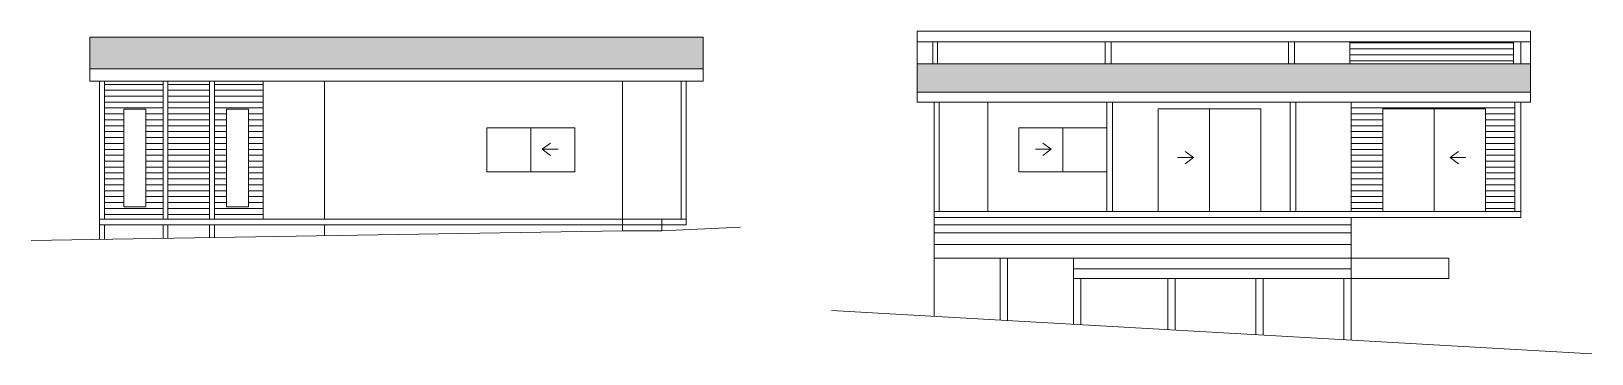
# Model space of a CAD drawing. Header units: millimetres. Extents: x -23978 to 678800, y -72710 to 21371.
# Drawn here: x 306554 to 338477, y 13829 to 20428 of the extents above; entities that cross this region are included whole.
import ezdxf

# ---------------------------------------------------------------- set-up
doc = ezdxf.new("R2010")
doc.units = ezdxf.units.MM
doc.header["$MEASUREMENT"] = 0
doc.layers.add('Hatch', color=7, linetype='Continuous', lineweight=0, true_color=0x6e6e6e)
doc.layers.add('Main', color=6, linetype='Continuous', lineweight=13)
doc.layers.add('Title block', color=7, linetype='Continuous', lineweight=9)

msp = doc.modelspace()

# ---------------------------------------------------------------- hatches: boundary and pattern name
at = {"layer": 'Hatch'}
h = msp.add_hatch(dxfattribs=at)
h.set_pattern_fill('SBBRICKC', color=256, scale=20, pattern_type=2)
h.set_pattern_definition([(0, (0, 0), (0, 53.333333), [152.5, -7.5]), (0, (0, 45.833), (0, 53.333333), [152.5, -7.5]), (90, (0, 0), (-160, 1e-14), [45.833333, -7.5]), (90, (152.5, 0), (-160, 1e-14), [45.833333, -7.5])])
h.paths.add_polyline_path([(320302.2, 19655.6), (320302.2, 20305.6), (307752.2, 20305.6), (307752.2, 19655.6)])
h.paths.add_polyline_path([(337224.3, 19177.9), (337224.3, 19757.9), (324674.3, 19757.9), (324674.3, 19177.9)])
h = msp.add_hatch(dxfattribs=at)
h.set_pattern_fill('ANSI31', color=256, scale=967.032967, angle=315)
h.set_pattern_definition([(0, (-1296.87, 0), (3e-14, 120.87912), [])])
h.paths.add_polyline_path([(333524.3, 20207.9), (333524.3, 19757.9), (336874.3, 19757.9), (336874.3, 20207.9)])
h.paths.add_polyline_path([(333554.3, 16737.9), (334204.3, 16737.9), (334204.3, 18837.9), (336304.3, 18837.9), (336304.3, 16737.9), (336904.3, 16737.9), (336904.3, 18977.9), (333554.3, 18977.9)])
h = msp.add_hatch(dxfattribs=at)
h.set_pattern_fill('ANSI31', color=256, scale=967.033, angle=315)
h.paths.add_polyline_path([(308052.2, 19405.6), (308052.2, 16585.6), (309252.2, 16585.6), (309252.2, 19405.6)])
h.paths.add_polyline_path([(308902.2, 18835.6), (308902.2, 16835.6), (308452.2, 16835.6), (308452.2, 18835.6)], flags=16)
h.paths.add_polyline_path([(309352.2, 16585.6), (310202.2, 16585.6), (310202.2, 19405.6), (309352.2, 19405.6)])
h.paths.add_polyline_path([(310302.2, 19405.6), (310302.2, 16585.6), (311302.2, 16585.6), (311302.2, 19405.6)])
h.paths.add_polyline_path([(311002.2, 18835.6), (311002.2, 16835.6), (310552.2, 16835.6), (310552.2, 18835.6)], flags=16)

# ---------------------------------------------------------------- linework, layer by layer
at = {"layer": 'Main'}
for p, q in [((324674.3, 20207.9), (337224.3, 20207.9)), ((324994.3, 20207.9), (324994.3, 19757.9)), ((325094.3, 20207.9), (325094.3, 19757.9)), ((328524.3, 20207.9), (328524.3, 19757.9)), ((328644.3, 20207.9), (328644.3, 19757.9)), ((332274.3, 20207.9), (332274.3, 19757.9)), ((332394.3, 20207.9), (332394.3, 19757.9)), ((333524.3, 20207.9), (333524.3, 19757.9)), ((336874.3, 20207.9), (336874.3, 19757.9)), ((337024.3, 20207.9), (337024.3, 19757.9)), ((307752.2, 19655.6), (320302.2, 19655.6)), ((324674.3, 19757.9), (337224.3, 19757.9)), ((307952.2, 16585.6), (307952.2, 19405.6)), ((307952.2, 19405.6), (320302.2, 19405.6)), ((308052.2, 16585.6), (308052.2, 19405.6)), ((309252.2, 16585.6), (309252.2, 19405.6)), ((309352.2, 16585.6), (309352.2, 19405.6)), ((310202.2, 16585.6), (310202.2, 19405.6)), ((310302.2, 16585.6), (310302.2, 19405.6)), ((311302.2, 16585.6), (311302.2, 19405.6)), ((312552.2, 16585.6), (312552.2, 19405.6)), ((318652.2, 16345.6), (318652.2, 19405.6)), ((319852.2, 16585.6), (319852.2, 19405.6)), ((319952.2, 16585.6), (319952.2, 19405.6)), ((324674.3, 19177.9), (337224.3, 19177.9)), ((324674.3, 18977.9), (337224.3, 18977.9)), ((325024.3, 16737.9), (325024.3, 18977.9)), ((325124.3, 16737.9), (325124.3, 18977.9)), ((326124.3, 16737.9), (326124.3, 18977.9)), ((328554.3, 16737.9), (328554.3, 18977.9)), ((328674.3, 16737.9), (328674.3, 18977.9)), ((330654.3, 18837.9), (330654.3, 16737.9)), ((332304.3, 16737.9), (332304.3, 18977.9)), ((332424.3, 16737.9), (332424.3, 18977.9)), ((333554.3, 16737.9), (333554.3, 18977.9)), ((335254.3, 18837.9), (335254.3, 16737.9)), ((336904.3, 16737.9), (336904.3, 18977.9)), ((337024.3, 16737.9), (337024.3, 18977.9)), ((316772.9, 18453.2), (316772.9, 17553.2)), ((327654.3, 18453.2), (327654.3, 17553.2)), ((325024.3, 16737.9), (337024.3, 16737.9)), ((325024.3, 16617.9), (325024.3, 16737.9)), ((325024.3, 16617.9), (337024.3, 16617.9)), ((325024.3, 16617.9), (325024.3, 14594.3)), ((333554.3, 16617.9), (333554.3, 14108.9)), ((337024.3, 16737.9), (337024.3, 16617.9)), ((318652.2, 16345.6), (306554.3, 16148.9)), ((307952.2, 16585.6), (319952.2, 16585.6)), ((307952.2, 16465.6), (307952.2, 16585.6)), ((307952.2, 16465.6), (319952.2, 16465.6)), ((307952.2, 16465.6), (307952.2, 16171.7)), ((308052.2, 16465.6), (308052.2, 16173.3)), ((309252.2, 16465.6), (309252.2, 16192.8)), ((309352.2, 16465.6), (309352.2, 16194.4)), ((310202.2, 16465.6), (310202.2, 16208.2)), ((310302.2, 16465.6), (310302.2, 16209.9)), ((312552.2, 16246.4), (312552.2, 16465.6)), ((318652.2, 16585.6), (319452.2, 16585.6)), ((319452.2, 16345.6), (318652.2, 16345.6)), ((319452.2, 16585.6), (319452.2, 16465.6)), ((319452.2, 16465.6), (319452.2, 16345.6)), ((319452.2, 16345.6), (321064.8, 16418.9)), ((319952.2, 16585.6), (319952.2, 16465.6)), ((325024.3, 16467.9), (333554.3, 16467.9)), ((325024.3, 16302.9), (333554.3, 16302.9)), ((325024.3, 16067.9), (333554.3, 16067.9)), ((325024.3, 15787.9), (333554.3, 15787.9)), ((326374.3, 15787.9), (326374.3, 14517.5)), ((326524.3, 15787.9), (326524.3, 14508.9)), ((327874.3, 15787.9), (327874.3, 14432.1)), ((327874.3, 15567.9), (333554.3, 15567.9)), ((327874.3, 15367.9), (333554.3, 15367.9)), ((328024.3, 15367.9), (328024.3, 14423.6)), ((329804.3, 15367.9), (329804.3, 14322.3)), ((329954.3, 15367.9), (329954.3, 14313.8)), ((331604.3, 15367.9), (331604.3, 14219.9)), ((331754.3, 15367.9), (331754.3, 14211.4)), ((333404.3, 15367.9), (333404.3, 14117.5)), ((322926, 14713.7), (338476.7, 13828.9))]:
    msp.add_line(p, q, dxfattribs=at)
for points in [[(307952.2, 19405.6), (307752.2, 19405.6), (307752.2, 20305.6), (320302.2, 20305.6), (320302.2, 19405.6)], [(324674.3, 18977.9), (324674.3, 20427.9), (337224.3, 20427.9), (337224.3, 18977.9)], [(329604.3, 16737.9), (329604.3, 18837.9), (331704.3, 18837.9), (331704.3, 16737.9)], [(336304.3, 16737.9), (336304.3, 18837.9), (334204.3, 18837.9), (334204.3, 16737.9)], [(315872.9, 17553.2), (315872.9, 18453.2), (317672.9, 18453.2), (317672.9, 17553.2), (315872.9, 17553.2)], [(326754.3, 17553.2), (326754.3, 18453.2), (328554.3, 18453.2), (328554.3, 17553.2), (326754.3, 17553.2)], [(333554.3, 15787.9), (335554.3, 15787.9), (335554.3, 15367.9), (333554.3, 15367.9)]]:
    msp.add_lwpolyline(points, dxfattribs=at)
for points in [[(308902.2, 16835.6), (308902.2, 18835.6), (308452.2, 18835.6), (308452.2, 16835.6)], [(311002.2, 16835.6), (311002.2, 18835.6), (310552.2, 18835.6), (310552.2, 16835.6)]]:
    msp.add_lwpolyline(points, close=True, dxfattribs=at)
at = {"layer": 'Title block'}
for p, q in [((317009.5, 18011.6), (317179.5, 18139.8)), ((317332.1, 18011.6), (317009.5, 18011.6)), ((317009.5, 18011.6), (317179.5, 17883.3)), ((327095, 18011.6), (327417.7, 18011.6)), ((327417.7, 18011.6), (327247.7, 18139.8)), ((327417.7, 18011.6), (327247.7, 17883.3)), ((330327.8, 17841.8), (330157.8, 17970)), ((335580.9, 17841.8), (335750.9, 17970)), ((330005.1, 17841.8), (330327.8, 17841.8)), ((330327.8, 17841.8), (330157.8, 17713.5)), ((335903.6, 17841.8), (335580.9, 17841.8)), ((335580.9, 17841.8), (335750.9, 17713.5))]:
    msp.add_line(p, q, dxfattribs=at)

doc.saveas('drawing.dxf')
